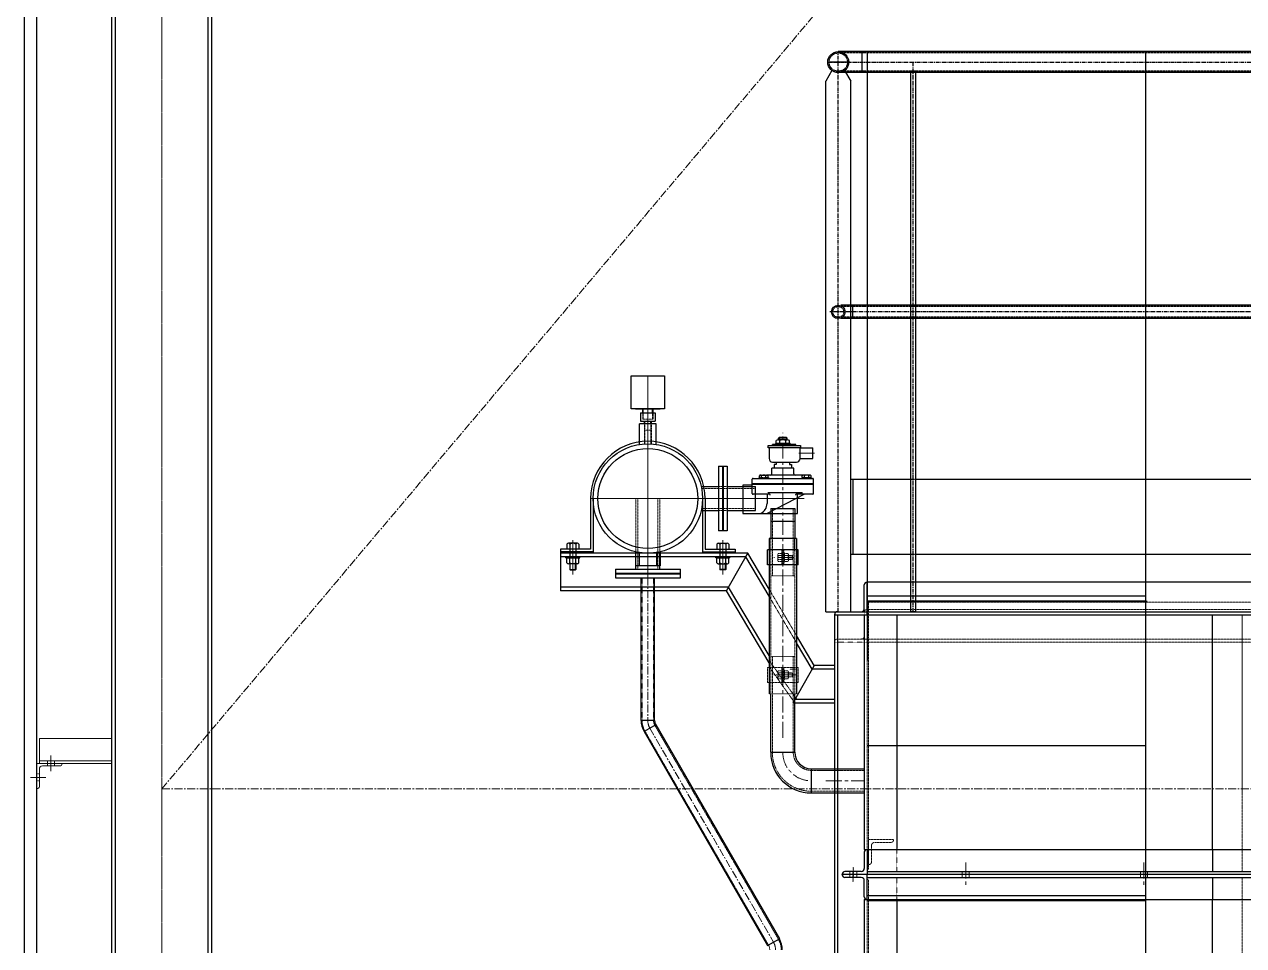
# Model space of a CAD drawing. Header units: millimetres. Extents: x -243837 to -5443, y 40 to 285140.
# Drawn here: x -193785 to -191345, y 133816 to 135659 of the extents above; entities that cross this region are included whole.
import ezdxf

# ---------------------------------------------------------------- set-up
doc = ezdxf.new("R2010")
doc.units = ezdxf.units.MM
for name, pattern in [('0', [0]), ('1', [2, 1.25, -0.25, 0.25, -0.25]), ('CENTER', [50.8, 31.75, -6.35, 6.35, -6.35]), ('CENTER2', [1.125, 0.75, -0.125, 0.125, -0.125]), ('HIDDEN', [0.375, 0.25, -0.125]), ('HIDDEN2', [0.1875, 0.125, -0.0625])]:
    doc.linetypes.add(name, pattern=pattern)
for name, color, linetype, lineweight in [('CEN', 1, 'CENTER', 9), ('Conitnuous', 7, 'Continuous', 25), ('HID', 2, 'HIDDEN', 5), ('kadyan', 143, 'Continuous', 13), ('R-OBJECT', 2, 'Continuous', 20)]:
    doc.layers.add(name, color=color, linetype=linetype, lineweight=lineweight)
doc.layers.add('DWG', color=7, linetype='Continuous')
doc.layers.add('LA', color=2, linetype='Continuous')

# ---------------------------------------------------------------- blocks, each defined once
blk = doc.blocks.new('A$C770274EB')
blk.add_line((180, 50), (170, 50))
at = {"layer": 'DWG'}
for p, q in [((2318, 1171), (25, 1171)), ((73, 1129), (73, 1171)), ((2270, 1129), (2270, 1171)), ((12.3, 1133.3), (0, 1111.9)), ((2318, 1129), (25, 1129)), ((37.7, 1133.3), (50, 1111.9)), ((170, 50), (170, 1133.3)), ((180, 50), (180, 1133.3)), ((1096.5, 50), (1096.5, 1133.3)), ((1106.5, 1133.3), (1096.5, 1133.3)), ((1106.5, 50), (1106.5, 1133.3)), ((2163, 50), (2163, 1133.3)), ((2173, 1133.3), (2163, 1133.3)), ((2173, 50), (2173, 1133.3)), ((2305.3, 1133.3), (2293, 1111.9)), ((2330.7, 1133.3), (2343, 1111.9)), ((0, 50), (0, 1111.9)), ((50, 50), (50, 1111.9)), ((2293, 50), (2293, 1111.9)), ((2343, 50), (2343, 1111.9)), ((2318, 663.5), (30, 663.5)), ((54, 636.5), (54, 663.5)), ((2289, 636.5), (2289, 663.5)), ((2318, 636.5), (30, 636.5)), ((50, 315), (170, 315)), ((55, 165), (55, 315)), ((180, 315), (2163, 315)), ((2173, 315), (2293, 315)), ((2283, 315), (2288, 315)), ((2288, 165), (2288, 315)), ((50, 165), (170, 165)), ((180, 165), (2163, 165)), ((2173, 165), (2293, 165)), ((2288, 165), (2283, 165)), ((0, 50), (50, 50)), ((1106.5, 50), (1096.5, 50)), ((2173, 50), (2163, 50)), ((2343, 50), (2293, 50))]:
    blk.add_line(p, q, dxfattribs=at)
at = {"layer": 'DWG', "color": 1, "linetype": 'CENTER', "ltscale": 0.25}
for p, q in [((25, 50), (25, 1171)), ((2318, 50), (2318, 1171)), ((4, 1150), (2325.7, 1150)), ((175, 50), (175, 1150)), ((1101.5, 50), (1101.5, 1150)), ((2168, 50), (2168, 1150)), ((2335, 650), (8, 650))]:
    blk.add_line(p, q, dxfattribs=at)
at = {"layer": 'DWG', "color": 1}
for p, q in [((46, 1150), (4, 1150)), ((2301.2, 1150), (2334.9, 1150))]:
    blk.add_line(p, q, dxfattribs=at)
at = {"layer": 'DWG', "color": 3, "linetype": 'HIDDEN'}
for p, q in [((2318, 1168.4), (25, 1168.4)), ((2318, 1131.7), (25, 1131.7)), ((2318, 660.9), (30, 660.9)), ((2318, 639.2), (30, 639.2))]:
    blk.add_line(p, q, dxfattribs=at)
at = {"layer": 'DWG', "color": 3, "linetype": 'HIDDEN', "ltscale": 0.25}
for p, q in [((170, 315), (180, 315)), ((1106.5, 315), (1096.5, 315)), ((2173, 315), (2163, 315)), ((170, 165), (180, 165)), ((1106.5, 165), (1096.5, 165)), ((2173, 165), (2163, 165))]:
    blk.add_line(p, q, dxfattribs=at)
at = {"layer": 'DWG'}
for centre, radius in [((25, 1150), 21), ((2318, 1150), 21), ((25, 650), 13.5), ((2318, 650), 13.5)]:
    blk.add_circle(centre, radius, dxfattribs=at)
at = {"layer": 'DWG', "color": 3, "linetype": 'HIDDEN', "ltscale": 0.25}
for centre, radius in [((25, 1150), 18.4), ((2318, 1150), 18.4), ((25, 650), 10.9), ((2318, 650), 10.9)]:
    blk.add_circle(centre, radius, dxfattribs=at)
blk = doc.blocks.new('A$C079E31C2')
at = {"color": 7}
for p, q in [((614, 6086.4, -20.5), (614, 6151.4, -20.5)), ((608, 6098.4, -20.5), (608, 6146.4, -20.5)), ((549, 6086.4, -20.5), (614, 6086.4, -20.5)), ((608, 5611.4, -20.5), (608, 5578.4, -20.5)), ((614, 5616.4, -20.5), (613, 5616.4, -20.5)), ((614, 5616.4, -20.5), (614, 5566.4, -20.5)), ((564, 5567.4, -20.5), (564, 5566.4, -20.5)), ((564, 5565.4, -20.5), (564, 5566.4, -20.5)), ((614, 5566.4, -20.5), (564, 5566.4, -20.5)), ((614, 5566.4, -20.5), (564, 5566.4, -20.5)), ((602, 5572.4, -20.5), (569, 5572.4, -20.5)), ((614, 5516.4, -20.5), (614, 5566.4, -20.5)), ((602, 5560.4, -20.5), (569, 5560.4, -20.5)), ((608, 5521.4, -20.5), (608, 5554.4, -20.5)), ((614, 5516.4, -20.5), (613, 5516.4, -20.5))]:
    blk.add_line(p, q, dxfattribs=at)
at = {"color": 1, "linetype": '1'}
for p, q in [((586, 5580.7, -20.5), (586, 5559.2, -20.5)), ((586, 5552.1, -20.5), (586, 5573.6, -20.5))]:
    blk.add_line(p, q, dxfattribs=at)
at = {"elevation": -20.5}
blk.add_lwpolyline([(141.9, 6564.5), (208.1, 6564.5), (208.1, 6498.3), (141.9, 6498.3)], close=True, dxfattribs=at)
at = {"color": 7}
for centre, radius, start, end in [((613, 6146.4, -20.5), 5, 90, 180), ((554, 6087.4, -20.5), 5, 90, 180), ((554, 6087.4, -20.5), 5, 90, 180), ((554, 6087.4, -20.5), 5, 90, 180), ((602, 6098.4, -20.5), 6, 270, 0), ((602, 6098.4, -20.5), 6, 270, 0), ((613, 5611.4, -20.5), 5, 90, 180), ((569, 5567.4, -20.5), 5, 90, 180), ((569, 5565.4, -20.5), 5, 180, 270), ((602, 5578.4, -20.5), 6, 270, 0), ((602, 5554.4, -20.5), 6, 0, 90), ((613, 5521.4, -20.5), 5, 180, 270)]:
    blk.add_arc(centre, radius, start, end, dxfattribs=at)
at = {"layer": 'CEN', "linetype": 'CENTER2'}
for p, q in [((175, 6564.5, -20.5), (175, 6160.4, -20.5)), ((488, 6318.9, -20.5), (60.4, 6318.9, -20.5)), ((25, 6235.6, -20.5), (25, 6166.9, -20.5)), ((325, 6235.6, -20.5), (325, 6166.9, -20.5))]:
    blk.add_line(p, q, dxfattribs=at)
at = {"layer": 'CEN'}
for p, q in [((445, 5840.1, -20.5), (445, 6450.2, -20.5)), ((508.7, 6409.5, -20.5), (474.5, 6409.5, -20.5)), ((356.7, 6318.9, -20.5), (422.9, 6318.9, -20.5)), ((466.8, 6200.9, -20.5), (426.8, 6200.9, -20.5)), ((466.8, 5965.9, -20.5), (426.8, 5965.9, -20.5)), ((471, 5965.9, -20.5), (431.3, 5965.9, -20.5)), ((471, 5965.9, -20.5), (431.3, 5965.9, -20.5)), ((531.1, 5753.9, -20.5), (608, 5753.9, -20.5)), ((811, 5590.4, -20.5), (811, 5542.4, -20.5)), ((1167.6, 5590.4, -20.5), (1167.6, 5542.4, -20.5))]:
    blk.add_line(p, q, dxfattribs=at)
at = {"layer": 'CEN', "ltscale": 0.5}
for p, q in [((175, 6160.4, -20.5), (175, 5874.3, -20.5)), ((179, 5859.3, -20.5), (426.4, 5430.8, -20.5))]:
    blk.add_line(p, q, dxfattribs=at)
at = {"layer": 'CEN'}
for centre, radius, start, end in [((205, 5874.3, -20.5), 30, 180, 210), ((502, 5810.9, -20.5), 57, 180, 270), ((400.4, 5415.8, -20.5), 30, 0, 30)]:
    blk.add_arc(centre, radius, start, end, dxfattribs=at)
at = {"layer": 'DWG'}
for p, q in [((150.4, 6498.3, -20.5), (199.6, 6498.3, -20.5)), ((158.6, 6498.3, -20.5), (158.6, 6498.3, -20.5)), ((160.5, 6490.5, -20.5), (189.5, 6490.5, -20.5)), ((160.5, 6490.5, -20.5), (160.5, 6473.9, -20.5)), ((164.7, 6490.5, -20.5), (164.7, 6498.4, -20.5)), ((165.8, 6490.5, -20.5), (165.8, 6498.1, -20.5)), ((184.2, 6490.5, -20.5), (184.2, 6498.1, -20.5)), ((185.3, 6490.5, -20.5), (185.3, 6498.4, -20.5)), ((189.5, 6490.5, -20.5), (189.5, 6473.9, -20.5)), ((191.4, 6498.3, -20.5), (191.4, 6498.3, -20.5)), ((158.6, 6426.9, -20.5), (158.6, 6468.1, -20.5)), ((191.4, 6468.1, -20.5), (158.6, 6468.1, -20.5)), ((160.5, 6473.9, -20.5), (189.5, 6473.9, -20.5)), ((168, 6468.1, -20.5), (168, 6473.9, -20.5)), ((169.1, 6468.1, -20.5), (169.1, 6473.9, -20.5)), ((180.9, 6468.1, -20.5), (180.9, 6473.9, -20.5)), ((182, 6468.1, -20.5), (182, 6473.9, -20.5)), ((191.4, 6426.9, -20.5), (191.4, 6468.1, -20.5)), ((436.6, 6440, -20.5), (437.5, 6440.9, -20.5)), ((437.5, 6440.9, -20.5), (437.5, 6436.2, -20.5)), ((452.5, 6440.9, -20.5), (437.5, 6440.9, -20.5)), ((452.5, 6440.9, -20.5), (452.5, 6436.2, -20.5)), ((453.4, 6440, -20.5), (452.5, 6440.9, -20.5)), ((417.6, 6420.2, -20.5), (417.6, 6398.8, -20.5)), ((471, 6426.7, -20.5), (424.2, 6426.7, -20.5)), ((424.2, 6425.3, -20.5), (424.2, 6426.7, -20.5)), ((430.4, 6428.8, -20.5), (430.4, 6426.7, -20.5)), ((459.6, 6428.8, -20.5), (430.4, 6428.8, -20.5)), ((431.9, 6430.3, -20.5), (431.9, 6434.7, -20.5)), ((454.7, 6436.2, -20.5), (435.3, 6436.2, -20.5)), ((436.6, 6436.2, -20.5), (436.6, 6440, -20.5)), ((453.4, 6440, -20.5), (436.6, 6440, -20.5)), ((438.8, 6430.3, -20.5), (438.8, 6434.7, -20.5)), ((451.2, 6430.3, -20.5), (451.2, 6434.7, -20.5)), ((453.4, 6436.2, -20.5), (453.4, 6440, -20.5)), ((458.1, 6430.3, -20.5), (458.1, 6434.7, -20.5)), ((459.6, 6428.8, -20.5), (459.6, 6426.7, -20.5)), ((471, 6425.3, -20.5), (471, 6426.7, -20.5)), ((479.4, 6420.2, -20.5), (479.4, 6398.8, -20.5)), ((480.7, 6420.2, -20.5), (505, 6420.2, -20.5)), ((505, 6398.8, -20.5), (505, 6420.2, -20.5)), ((424.6, 6391.8, -20.5), (472.4, 6391.8, -20.5)), ((431.6, 6391.8, -20.5), (431.6, 6386.8, -20.5)), ((458.4, 6391.8, -20.5), (458.4, 6386.8, -20.5)), ((479.4, 6398.8, -20.5), (505, 6398.8, -20.5)), ((316.5, 6383.9, -20.5), (333.5, 6383.9, -20.5)), ((316.5, 6383.9, -20.5), (316.5, 6253.9, -20.5)), ((324.5, 6383.9, -20.5), (324.5, 6253.9, -20.5)), ((325.5, 6383.9, -20.5), (325.5, 6253.9, -20.5)), ((333.5, 6383.9, -20.5), (333.5, 6253.9, -20.5)), ((466.9, 6379.9, -20.5), (423.1, 6379.9, -20.5)), ((423.1, 6368.2, -20.5), (423.1, 6379.9, -20.5)), ((427.5, 6386.8, -20.5), (427.5, 6379.9, -20.5)), ((431.6, 6386.8, -20.5), (427.5, 6386.8, -20.5)), ((458.4, 6386.8, -20.5), (462.5, 6386.8, -20.5)), ((462.5, 6386.8, -20.5), (462.5, 6379.9, -20.5)), ((466.9, 6368.2, -20.5), (466.9, 6379.9, -20.5)), ((281.9, 6342.9, -20.5), (316.5, 6342.9, -20.5)), ((333.5, 6342.9, -20.5), (390.3, 6342.9, -20.5)), ((365.3, 6345.5, -20.5), (365.3, 6288.9, -20.5)), ((384, 6345.5, -20.5), (365.3, 6345.5, -20.5)), ((384, 6328.7, -20.5), (384, 6357.8, -20.5)), ((506.3, 6348.5, -20.5), (384, 6348.5, -20.5)), ((506.3, 6347.6, -20.5), (384, 6347.6, -20.5)), ((506.3, 6346.8, -20.5), (384, 6346.8, -20.5)), ((385.4, 6359.2, -20.5), (504.9, 6359.2, -20.5)), ((390.3, 6294.9, -20.5), (390.3, 6342.9, -20.5)), ((397, 6360.6, -20.5), (416.8, 6360.6, -20.5)), ((397, 6360.6, -20.5), (397, 6359.2, -20.5)), ((398.1, 6361.6, -20.5), (398.1, 6364.6, -20.5)), ((400.4, 6365.6, -20.5), (413.4, 6365.6, -20.5)), ((402.7, 6361.6, -20.5), (402.7, 6364.6, -20.5)), ((411.1, 6361.6, -20.5), (411.1, 6364.6, -20.5)), ((485.3, 6365.4, -20.5), (414.5, 6365.4, -20.5)), ((415.7, 6361.6, -20.5), (415.7, 6364.6, -20.5)), ((416.8, 6360.6, -20.5), (416.8, 6359.2, -20.5)), ((502.7, 6360.6, -20.5), (483, 6360.6, -20.5)), ((483, 6360.6, -20.5), (483, 6359.2, -20.5)), ((484, 6361.6, -20.5), (484, 6364.6, -20.5)), ((499.4, 6365.6, -20.5), (486.3, 6365.6, -20.5)), ((488.6, 6361.6, -20.5), (488.6, 6364.6, -20.5)), ((497.1, 6361.6, -20.5), (497.1, 6364.6, -20.5)), ((501.7, 6361.6, -20.5), (501.7, 6364.6, -20.5)), ((502.7, 6360.6, -20.5), (502.7, 6359.2, -20.5)), ((506.3, 6328.7, -20.5), (506.3, 6357.8, -20.5)), ((60.4, 6318.9, -20.5), (60.4, 6217.4, -20.5)), ((65.4, 6318.9, -20.5), (65.4, 6209.4, -20.5)), ((284.5, 6318.9, -20.5), (284.5, 6209.4, -20.5)), ((289.5, 6318.9, -20.5), (289.5, 6217.4, -20.5)), ((418.5, 6327.3, -20.5), (385.4, 6327.3, -20.5)), ((413.7, 6327.3, -20.5), (413.7, 6308.6, -20.5)), ((488.5, 6327.3, -20.5), (413.7, 6288.9, -20.5)), ((482.8, 6330, -20.5), (416.9, 6330, -20.5)), ((504.9, 6327.3, -20.5), (471.5, 6327.3, -20.5)), ((474.1, 6288.9, -20.5), (474.1, 6327.3, -20.5)), ((281.9, 6294.9, -20.5), (316.5, 6294.9, -20.5)), ((333.5, 6294.9, -20.5), (390.3, 6294.9, -20.5)), ((420.8, 6298.9, -20.5), (469.1, 6298.9, -20.5)), ((420.8, 6298.9, -20.5), (420.8, 6238.9, -20.5)), ((469.1, 6298.9, -20.5), (469.1, 6238.9, -20.5)), ((365.3, 6288.9, -20.5), (474.1, 6288.9, -20.5)), ((420.8, 6273.9, -20.5), (469.1, 6273.9, -20.5)), ((333.5, 6253.9, -20.5), (316.5, 6253.9, -20.5)), ((13, 6227.5, -20.5), (13, 6217.4, -20.5)), ((34, 6229.4, -20.5), (16, 6229.4, -20.5)), ((19, 6227.7, -20.5), (19, 6217.4, -20.5)), ((19, 6227.6, -20.5), (19, 6199.1, -20.5)), ((31, 6227.6, -20.5), (31, 6217.4, -20.5)), ((31, 6227.6, -20.5), (31, 6199.1, -20.5)), ((37, 6227.6, -20.5), (37, 6217.4, -20.5)), ((313, 6227.6, -20.5), (313, 6217.4, -20.5)), ((316, 6229.4, -20.5), (334, 6229.4, -20.5)), ((319, 6227.6, -20.5), (319, 6217.4, -20.5)), ((319, 6227.6, -20.5), (319, 6199.1, -20.5)), ((331, 6227.7, -20.5), (331, 6217.4, -20.5)), ((331, 6227.6, -20.5), (331, 6199.1, -20.5)), ((337, 6227.5, -20.5), (337, 6217.4, -20.5)), ((417.5, 6238.9, -20.5), (417.5, 5927.9, -20.5)), ((472.5, 6238.9, -20.5), (417.5, 6238.9, -20.5)), ((469.1, 6214.2, -20.5), (469.1, 6238.9, -20.5)), ((472.5, 6238.9, -20.5), (472.5, 5927.9, -20.5)), ((60.4, 6217.4, -20.5), (0, 6217.4, -20.5)), ((0, 6217.4, -20.5), (0, 6134.4, -20.5)), ((65.4, 6212.4, -20.5), (0, 6212.4, -20.5)), ((375, 6209.4, -20.5), (0, 6209.4, -20.5)), ((370.8, 6202.1, -20.5), (0, 6202.1, -20.5)), ((11.2, 6200.3, -20.5), (11.2, 6202.1, -20.5)), ((11.2, 6200.3, -20.5), (38.8, 6200.3, -20.5)), ((37, 6217.4, -20.5), (13, 6217.4, -20.5)), ((37, 6200.3, -20.5), (13, 6200.3, -20.5)), ((13, 6190.2, -20.5), (13, 6200.3, -20.5)), ((19, 6190, -20.5), (19, 6200.3, -20.5)), ((31, 6190.1, -20.5), (31, 6200.3, -20.5)), ((37, 6190.1, -20.5), (37, 6200.3, -20.5)), ((38.8, 6200.3, -20.5), (38.8, 6202.1, -20.5)), ((150.4, 6212.2, -20.5), (150.4, 6184.4, -20.5)), ((151, 6177.4, -20.5), (151, 6212.1, -20.5)), ((157.4, 6210.8, -20.5), (157.4, 6184.4, -20.5)), ((192.6, 6210.8, -20.5), (192.6, 6184.4, -20.5)), ((199, 6177.4, -20.5), (199, 6212.1, -20.5)), ((199.6, 6212.2, -20.5), (199.6, 6184.4, -20.5)), ((284.5, 6212.4, -20.5), (350, 6212.4, -20.5)), ((289.5, 6217.4, -20.5), (350, 6217.4, -20.5)), ((311.2, 6200.3, -20.5), (311.2, 6202.1, -20.5)), ((338.8, 6200.3, -20.5), (311.2, 6200.3, -20.5)), ((313, 6217.4, -20.5), (337, 6217.4, -20.5)), ((313, 6200.3, -20.5), (337, 6200.3, -20.5)), ((313, 6190.1, -20.5), (313, 6200.3, -20.5)), ((319, 6190.1, -20.5), (319, 6200.3, -20.5)), ((331, 6190, -20.5), (331, 6200.3, -20.5)), ((332.2, 6134.4, -20.5), (375, 6209.4, -20.5)), ((337, 6190.2, -20.5), (337, 6200.3, -20.5)), ((338.8, 6200.3, -20.5), (338.8, 6202.1, -20.5)), ((417.5, 6123.2, -20.5), (370.8, 6202.1, -20.5)), ((417.5, 6137.5, -20.5), (375, 6209.4, -20.5)), ((475.5, 6215.9, -20.5), (414.5, 6215.9, -20.5)), ((414.5, 6185.9, -20.5), (414.5, 6215.9, -20.5)), ((475.5, 6185.9, -20.5), (475.5, 6215.9, -20.5)), ((34, 6188.3, -20.5), (16, 6188.3, -20.5)), ((19, 6188.3, -20.5), (19, 6176.9, -20.5)), ((19.6, 6176.3, -20.5), (19, 6176.9, -20.5)), ((19, 6176.9, -20.5), (31, 6176.9, -20.5)), ((19.6, 6176.3, -20.5), (19.6, 6188.3, -20.5)), ((19.6, 6176.3, -20.5), (30.4, 6176.3, -20.5)), ((30.4, 6176.3, -20.5), (30.4, 6188.3, -20.5)), ((31, 6176.9, -20.5), (30.4, 6176.3, -20.5)), ((31, 6188.3, -20.5), (31, 6176.9, -20.5)), ((110, 6177.4, -20.5), (240, 6177.4, -20.5)), ((110, 6177.4, -20.5), (110, 6160.4, -20.5)), ((199.6, 6184.4, -20.5), (150.4, 6184.4, -20.5)), ((240, 6160.4, -20.5), (240, 6177.4, -20.5)), ((316, 6188.3, -20.5), (334, 6188.3, -20.5)), ((319, 6188.3, -20.5), (319, 6176.9, -20.5)), ((319, 6176.9, -20.5), (319.6, 6176.3, -20.5)), ((331, 6176.9, -20.5), (319, 6176.9, -20.5)), ((319.6, 6176.3, -20.5), (319.6, 6188.3, -20.5)), ((330.4, 6176.3, -20.5), (319.6, 6176.3, -20.5)), ((330.4, 6176.3, -20.5), (330.4, 6188.3, -20.5)), ((330.4, 6176.3, -20.5), (331, 6176.9, -20.5)), ((331, 6188.3, -20.5), (331, 6176.9, -20.5)), ((475.5, 6185.9, -20.5), (414.5, 6185.9, -20.5)), ((110, 6169.4, -20.5), (240, 6169.4, -20.5)), ((110, 6168.4, -20.5), (240, 6168.4, -20.5)), ((110, 6160.4, -20.5), (240, 6160.4, -20.5)), ((161.5, 5874.3, -20.5), (161.5, 6160.4, -20.5)), ((188.5, 5874.3, -20.5), (188.5, 6160.4, -20.5)), ((2791, 6151.4, -20.5), (614, 6151.4, -20.5)), ((336.4, 6141.7, -20.5), (0, 6141.7, -20.5)), ((332.2, 6134.4, -20.5), (0, 6134.4, -20.5)), ((417.5, 5990.1, -20.5), (332.2, 6134.4, -20.5)), ((417.5, 6004.5, -20.5), (336.4, 6141.7, -20.5)), ((549, 2633.4, -20.5), (549, 6087.4, -20.5)), ((554, 6092.4, -20.5), (1685.5, 6092.4, -20.5)), ((555, 2637.4, -20.5), (555, 6086.4, -20.5)), ((608, 6086.4, -20.5), (608, 5616.4, -20.5)), ((614, 6086.4, -20.5), (1685.5, 6086.4, -20.5)), ((673, 6086.4, -20.5), (673, 5618.2, -20.5)), ((1305, 5616.4, -20.5), (1305, 6086.4, -20.5)), ((508, 5984.4, -20.5), (472.5, 6044.5, -20.5)), ((503.8, 5977.1, -20.5), (472.5, 6030.1, -20.5)), ((508, 5984.4, -20.5), (465.2, 5909.4, -20.5)), ((549, 5977.1, -20.5), (503.8, 5977.1, -20.5)), ((549, 5984.4, -20.5), (508, 5984.4, -20.5)), ((420.8, 5810.9, -20.5), (420.8, 5927.9, -20.5)), ((469.1, 5810.9, -20.5), (469.1, 5927.9, -20.5)), ((549, 5909.4, -20.5), (465.2, 5909.4, -20.5)), ((549, 5916.7, -20.5), (469.4, 5916.7, -20.5)), ((190.7, 5866, -20.5), (438.1, 5437.5, -20.5)), ((167.3, 5852.5, -20.5), (414.7, 5424, -20.5)), ((420.8, 5810.9, -20.5), (469.1, 5810.9, -20.5)), ((502, 5778.1, -20.5), (608, 5778.1, -20.5)), ((502, 5778.1, -20.5), (502, 5729.8, -20.5)), ((502, 5729.8, -20.5), (608, 5729.8, -20.5)), ((608, 5616.4, -20.5), (2797, 5616.4, -20.5)), ((1305, 5616.4, -20.5), (1305, 5572.4, -20.5)), ((1877.5, 5566.4, -20.5), (608, 5566.4, -20.5)), ((614, 5572.4, -20.5), (2791, 5572.4, -20.5)), ((614, 5560.4, -20.5), (2791, 5560.4, -20.5)), ((1305, 5560.4, -20.5), (1305, 5516.4, -20.5)), ((608, 5516.4, -20.5), (2797, 5516.4, -20.5)), ((608, 5516.4, -20.5), (608, 2631.4, -20.5)), ((673, 5516.4, -20.5), (673, 4104.9, -20.5)), ((1305, 2637.4, -20.5), (1305, 5516.4, -20.5)), ((414.7, 5424, -20.5), (438.1, 5437.5, -20.5))]:
    blk.add_line(p, q, dxfattribs=at)
at = {"layer": 'DWG', "ltscale": 0.5}
for p, q in [((158.6, 6498.3, -20.5), (191.4, 6498.3, -20.5)), ((158.7, 6498.3, -20.5), (191.3, 6498.3, -20.5)), ((350, 6217.4, -20.5), (350, 6209.4, -20.5)), ((161.5, 6160.4, -20.5), (188.5, 6160.4, -20.5)), ((613, 6151.4, -20.5), (614, 6151.4, -20.5)), ((188.5, 5874.3, -20.5), (161.5, 5874.3, -20.5)), ((190.7, 5866, -20.5), (167.3, 5852.5, -20.5))]:
    blk.add_line(p, q, dxfattribs=at)
at = {"layer": 'DWG', "elevation": -20.5}
blk.add_lwpolyline([(480.7, 6420.2), (415.7, 6420.2), (415.7, 6425.3), (480.7, 6425.3)], close=True, dxfattribs=at)
at = {"layer": 'DWG'}
for radius in [109.5, 100]:
    blk.add_circle((175, 6318.9, -20.5), radius, dxfattribs=at)
for centre, radius, start, end in [((175, 6318.9, -20.5), 114.5, 0, 180), ((435.3, 6431.5, -20.5), 4.71, 43.3454, 136.6546), ((435.3, 6433.5, -20.5), 4.71, 223.3454, 316.6546), ((445, 6422.3, -20.5), 13.9, 63.3468, 116.6532), ((445, 6442.7, -20.5), 13.9, 243.3468, 296.6532), ((454.7, 6431.5, -20.5), 4.71, 43.3454, 136.6546), ((454.7, 6433.5, -20.5), 4.71, 223.3454, 316.6546), ((424.6, 6398.8, -20.5), 7.01, 180, 270), ((472.4, 6398.8, -20.5), 7.01, 270, 0), ((420.3, 6368.2, -20.5), 2.8, 270, 0), ((469.7, 6368.2, -20.5), 2.8, 180, 270), ((385.4, 6357.8, -20.5), 1.4, 90, 180), ((400.4, 6362.4, -20.5), 3.18, 43.3454, 136.6546), ((400.4, 6363.8, -20.5), 3.18, 223.3454, 316.6546), ((406.9, 6356.2, -20.5), 9.38, 63.3468, 116.6532), ((406.9, 6370, -20.5), 9.38, 243.3468, 296.6532), ((413.4, 6362.4, -20.5), 3.18, 43.3454, 136.6546), ((413.4, 6363.8, -20.5), 3.18, 223.3454, 316.6546), ((486.3, 6362.4, -20.5), 3.18, 43.3454, 136.6546), ((486.3, 6363.8, -20.5), 3.18, 223.3454, 316.6546), ((492.8, 6356.2, -20.5), 9.38, 63.3468, 116.6532), ((492.8, 6370, -20.5), 9.38, 243.3468, 296.6532), ((499.4, 6362.4, -20.5), 3.18, 43.3454, 136.6546), ((499.4, 6363.8, -20.5), 3.18, 223.3454, 316.6546), ((504.9, 6357.8, -20.5), 1.4, 0, 90), ((385.4, 6328.7, -20.5), 1.4, 180, 270), ((416.9, 6331.4, -20.5), 1.4, 180, 270), ((418.5, 6325.9, -20.5), 1.4, 0, 90), ((471.5, 6325.9, -20.5), 1.4, 90, 180), ((482.8, 6331.4, -20.5), 1.4, 270, 0), ((504.9, 6328.7, -20.5), 1.4, 270, 0), ((389.2, 6310.5, -20.5), 24.6, 299.0891, 355.7075), ((16, 6226, -20.5), 3.36, 27.6671, 154.1846), ((25, 6218.5, -20.5), 10.9, 56.601, 123.399), ((34, 6226, -20.5), 3.4, 28.0725, 151.9275), ((316, 6226, -20.5), 3.4, 28.0725, 151.9275), ((325, 6218.5, -20.5), 10.9, 56.601, 123.399), ((334, 6226, -20.5), 3.36, 25.8154, 152.3329), ((16, 6191.7, -20.5), 3.4, 206.236, 331.9275), ((25, 6199.1, -20.5), 10.8, 236.4703, 303.5297), ((34, 6191.7, -20.5), 3.4, 208.0725, 331.9275), ((316, 6191.7, -20.5), 3.4, 208.0725, 331.9275), ((325, 6199.1, -20.5), 10.8, 236.4703, 303.5297), ((334, 6191.7, -20.5), 3.4, 208.0725, 333.764), ((502, 5810.9, -20.5), 81.2, 180, 270), ((502, 5810.9, -20.5), 32.9, 180, 270), ((400.4, 5415.8, -20.5), 43.5, 0, 30)]:
    blk.add_arc(centre, radius, start, end, dxfattribs=at)
at = {"layer": 'DWG', "ltscale": 0.5}
for radius in [43.5, 16.5]:
    blk.add_arc((205, 5874.3, -20.5), radius, 180, 210, dxfattribs=at)
at = {"layer": 'HID'}
for p, q in [((163.3, 6498.3, -20.5), (163.3, 6498.3, -20.5)), ((164.7, 6490.5, -20.5), (164.7, 6478, -20.5)), ((165.8, 6490.5, -20.5), (165.8, 6478, -20.5)), ((184.2, 6490.5, -20.5), (184.2, 6478, -20.5)), ((185.3, 6490.5, -20.5), (185.3, 6478, -20.5)), ((186.7, 6498.3, -20.5), (186.7, 6498.3, -20.5)), ((164.7, 6478, -20.5), (185.3, 6478, -20.5)), ((168, 6428.5, -20.5), (168, 6468.1, -20.5)), ((169.1, 6428.5, -20.5), (169.1, 6468.1, -20.5)), ((180.9, 6428.5, -20.5), (180.9, 6468.1, -20.5)), ((182, 6428.5, -20.5), (182, 6468.1, -20.5)), ((168, 6455.6, -20.5), (182, 6455.6, -20.5)), ((333.5, 6342.9, -20.5), (316.5, 6342.9, -20.5)), ((282.7, 6338.9, -20.5), (390.3, 6338.9, -20.5)), ((282.7, 6298.9, -20.5), (390.3, 6298.9, -20.5)), ((333.5, 6294.9, -20.5), (316.5, 6294.9, -20.5)), ((424.1, 6163.9, -20.5), (424.1, 6298.9, -20.5)), ((465.9, 6163.9, -20.5), (465.9, 6298.9, -20.5)), ((420.8, 5927.9, -20.5), (420.8, 6238.9, -20.5)), ((469.1, 5927.9, -20.5), (469.1, 6238.9, -20.5)), ((155, 6177.4, -20.5), (155, 6211.2, -20.5)), ((195, 6177.4, -20.5), (195, 6211.2, -20.5)), ((435, 6194.9, -20.5), (435, 6206.9, -20.5)), ((436.1, 6204.9, -20.5), (443, 6204.9, -20.5)), ((436.2, 6204.9, -20.5), (443, 6204.9, -20.5)), ((436.2, 6196.9, -20.5), (443, 6196.9, -20.5)), ((436.2, 6196.9, -20.5), (443, 6196.9, -20.5)), ((436.3, 6208.9, -20.5), (443, 6208.9, -20.5)), ((443, 6215.9, -20.5), (443, 6185.9, -20.5)), ((443, 6192.9, -20.5), (443, 6208.9, -20.5)), ((445, 6185.9, -20.5), (445, 6215.9, -20.5)), ((447, 6215.9, -20.5), (447, 6185.9, -20.5)), ((448.2, 6210.1, -20.5), (447, 6210.1, -20.5)), ((448.2, 6210.1, -20.5), (448.2, 6191.8, -20.5)), ((448.2, 6193, -20.5), (448.2, 6209, -20.5)), ((454.9, 6209, -20.5), (448.2, 6209, -20.5)), ((455.1, 6205, -20.5), (448.2, 6205, -20.5)), ((448.2, 6204.9, -20.5), (463.8, 6204.9, -20.5)), ((455, 6197, -20.5), (448.2, 6197, -20.5)), ((448.2, 6196.9, -20.5), (463.8, 6196.9, -20.5)), ((456.2, 6195, -20.5), (456.2, 6206.9, -20.5)), ((464.2, 6204.5, -20.5), (456.2, 6204.5, -20.5)), ((464.2, 6197.3, -20.5), (456.2, 6197.3, -20.5)), ((463.8, 6204.9, -20.5), (463.8, 6196.9, -20.5)), ((464.2, 6204.5, -20.5), (463.8, 6204.9, -20.5)), ((463.8, 6196.9, -20.5), (464.2, 6197.3, -20.5)), ((464.2, 6204.5, -20.5), (464.2, 6197.3, -20.5)), ((436.2, 6192.9, -20.5), (443, 6192.9, -20.5)), ((448.2, 6191.8, -20.5), (447, 6191.8, -20.5)), ((455, 6193, -20.5), (448.2, 6193, -20.5)), ((472.5, 6044.5, -20.5), (417.5, 6137.5, -20.5)), ((417.5, 6123.2, -20.5), (472.5, 6030.1, -20.5)), ((2791, 6111.4, -20.5), (614, 6111.4, -20.5)), ((614, 6111.4, -20.5), (614, 2631.4, -20.5)), ((616.5, 6111.4, -20.5), (616.5, 5576.4, -20.5)), ((2791, 6096.7, -20.5), (614, 6096.7, -20.5)), ((1364, 5572.4, -20.5), (1364, 6086.4, -20.5)), ((1364, 5726.4, -20.5), (1364, 6086.4, -20.5)), ((1364, 5572.4, -20.5), (1364, 6086.4, -20.5)), ((2851, 6037.7, -20.5), (554, 6037.7, -20.5)), ((2797, 6031.7, -20.5), (614, 6031.7, -20.5)), ((424.1, 5810.9, -20.5), (424.1, 6002.9, -20.5)), ((465.9, 5810.9, -20.5), (465.9, 6002.9, -20.5)), ((414.5, 5950.9, -20.5), (414.5, 5980.9, -20.5)), ((475.5, 5980.9, -20.5), (414.5, 5980.9, -20.5)), ((475.5, 5980.9, -20.5), (414.5, 5980.9, -20.5)), ((414.5, 5950.9, -20.5), (414.5, 5980.9, -20.5)), ((417.5, 5995.1, -20.5), (473.2, 5916.7, -20.5)), ((417.5, 5982.5, -20.5), (469.4, 5909.4, -20.5)), ((443, 5980.9, -20.5), (443, 5950.9, -20.5)), ((443, 5980.9, -20.5), (443, 5950.9, -20.5)), ((445, 5950.9, -20.5), (445, 5980.9, -20.5)), ((445, 5950.9, -20.5), (445, 5980.9, -20.5)), ((447, 5980.9, -20.5), (447, 5950.9, -20.5)), ((447, 5980.9, -20.5), (447, 5950.9, -20.5)), ((472.5, 5977.1, -20.5), (459.1, 5977.1, -20.5)), ((475.5, 5950.9, -20.5), (475.5, 5980.9, -20.5)), ((475.5, 5950.9, -20.5), (475.5, 5980.9, -20.5)), ((435, 5959.9, -20.5), (435, 5971.9, -20.5)), ((435, 5959.9, -20.5), (435, 5971.9, -20.5)), ((436.1, 5969.9, -20.5), (443, 5969.9, -20.5)), ((436.1, 5969.9, -20.5), (443, 5969.9, -20.5)), ((436.2, 5969.9, -20.5), (443, 5969.9, -20.5)), ((436.2, 5969.9, -20.5), (443, 5969.9, -20.5)), ((436.2, 5961.9, -20.5), (443, 5961.9, -20.5)), ((436.2, 5961.9, -20.5), (443, 5961.9, -20.5)), ((436.2, 5961.9, -20.5), (443, 5961.9, -20.5)), ((436.2, 5961.9, -20.5), (443, 5961.9, -20.5)), ((436.2, 5957.9, -20.5), (443, 5957.9, -20.5)), ((436.2, 5957.9, -20.5), (443, 5957.9, -20.5)), ((436.3, 5973.9, -20.5), (443, 5973.9, -20.5)), ((436.3, 5973.9, -20.5), (443, 5973.9, -20.5)), ((443, 5957.9, -20.5), (443, 5973.9, -20.5)), ((443, 5957.9, -20.5), (443, 5973.9, -20.5)), ((448.2, 5975.1, -20.5), (447, 5975.1, -20.5)), ((448.2, 5975.1, -20.5), (447, 5975.1, -20.5)), ((448.2, 5956.8, -20.5), (447, 5956.8, -20.5)), ((448.2, 5956.8, -20.5), (447, 5956.8, -20.5)), ((448.2, 5975.1, -20.5), (448.2, 5956.8, -20.5)), ((448.2, 5975.1, -20.5), (448.2, 5956.8, -20.5)), ((448.2, 5958, -20.5), (448.2, 5974, -20.5)), ((454.9, 5974, -20.5), (448.2, 5974, -20.5)), ((454.9, 5974, -20.5), (448.2, 5974, -20.5)), ((448.2, 5958, -20.5), (448.2, 5974, -20.5)), ((455.1, 5970, -20.5), (448.2, 5970, -20.5)), ((455.1, 5970, -20.5), (448.2, 5970, -20.5)), ((448.2, 5969.9, -20.5), (463.8, 5969.9, -20.5)), ((448.2, 5969.9, -20.5), (463.8, 5969.9, -20.5)), ((455, 5962, -20.5), (448.2, 5962, -20.5)), ((455, 5962, -20.5), (448.2, 5962, -20.5)), ((448.2, 5961.9, -20.5), (463.8, 5961.9, -20.5)), ((448.2, 5961.9, -20.5), (463.8, 5961.9, -20.5)), ((455, 5958, -20.5), (448.2, 5958, -20.5)), ((455, 5958, -20.5), (448.2, 5958, -20.5)), ((456.2, 5960, -20.5), (456.2, 5971.9, -20.5)), ((456.2, 5960, -20.5), (456.2, 5971.9, -20.5)), ((464.2, 5969.5, -20.5), (456.2, 5969.5, -20.5)), ((464.2, 5969.5, -20.5), (456.2, 5969.5, -20.5)), ((464.2, 5962.3, -20.5), (456.2, 5962.3, -20.5)), ((464.2, 5962.3, -20.5), (456.2, 5962.3, -20.5)), ((463.8, 5969.9, -20.5), (463.8, 5961.9, -20.5)), ((464.2, 5969.5, -20.5), (463.8, 5969.9, -20.5)), ((464.2, 5969.5, -20.5), (463.8, 5969.9, -20.5)), ((463.8, 5969.9, -20.5), (463.8, 5961.9, -20.5)), ((463.8, 5961.9, -20.5), (464.2, 5962.3, -20.5)), ((463.8, 5961.9, -20.5), (464.2, 5962.3, -20.5)), ((464.2, 5969.5, -20.5), (464.2, 5962.3, -20.5)), ((464.2, 5969.5, -20.5), (464.2, 5962.3, -20.5)), ((475.5, 5950.9, -20.5), (414.5, 5950.9, -20.5)), ((469.1, 5810.9, -20.5), (469.1, 5892.5, -20.5)), ((502, 5774.8, -20.5), (608, 5774.8, -20.5)), ((517.4, 5774.8, -20.5), (608, 5774.8, -20.5)), ((502, 5733, -20.5), (608, 5733, -20.5)), ((616.5, 5636.4, -20.5), (666.5, 5636.4, -20.5)), ((616.5, 5586.4, -20.5), (616.5, 5636.4, -20.5)), ((666.5, 5635.4, -20.5), (666.5, 5636.4, -20.5)), ((622.5, 5591.4, -20.5), (622.5, 5624.4, -20.5)), ((628.5, 5630.4, -20.5), (661.5, 5630.4, -20.5)), ((616.5, 5586.4, -20.5), (617.5, 5586.4, -20.5)), ((616.5, 5576.4, -20.5), (614, 5576.4, -20.5)), ((616.5, 5556.4, -20.5), (614, 5556.4, -20.5)), ((616.5, 5556.4, -20.5), (616.5, 2696.4, -20.5)), ((1364, 2637.4, -20.5), (1364, 5560.4, -20.5))]:
    blk.add_line(p, q, dxfattribs=at)
at = {"layer": 'HID', "color": 7}
for p, q in [((151, 6212.1, -20.5), (151, 6318.9, -20.5)), ((199, 6318.9, -20.5), (151, 6318.9, -20.5)), ((155, 6177.4, -20.5), (155, 6318.9, -20.5)), ((195, 6177.4, -20.5), (195, 6318.9, -20.5)), ((199, 6212.1, -20.5), (199, 6318.9, -20.5))]:
    blk.add_line(p, q, dxfattribs=at)
at = {"layer": 'HID', "ltscale": 0.5}
for p, q in [((163.5, 5874.3, -20.5), (163.5, 6160.4, -20.5)), ((186.5, 5874.3, -20.5), (186.5, 6160.4, -20.5)), ((189, 5865, -20.5), (436.4, 5436.5, -20.5)), ((169.1, 5853.5, -20.5), (416.4, 5425, -20.5))]:
    blk.add_line(p, q, dxfattribs=at)
at = {"layer": 'HID', "ltscale": 0.25}
for p, q in [((469.1, 6163.9, -20.5), (420.8, 6163.9, -20.5)), ((469.1, 6002.9, -20.5), (420.8, 6002.9, -20.5)), ((472.5, 5927.9, -20.5), (417.5, 5927.9, -20.5))]:
    blk.add_line(p, q, dxfattribs=at)
at = {"layer": 'HID', "linetype": 'HIDDEN2'}
for p, q in [((608, 6043.7, -20.5), (608, 6091.7, -20.5)), ((613, 6096.7, -20.5), (614, 6096.7, -20.5)), ((614, 6031.7, -20.5), (614, 6096.7, -20.5)), ((549, 6031.7, -20.5), (614, 6031.7, -20.5)), ((673, 5618.2, -20.5), (673, 5572.4, -20.5)), ((579, 5572.4, -20.5), (579, 5560.4, -20.5)), ((593, 5572.4, -20.5), (593, 5560.4, -20.5)), ((804, 5572.4, -20.5), (804, 5560.4, -20.5)), ((818, 5572.4, -20.5), (818, 5560.4, -20.5)), ((1160.6, 5572.4, -20.5), (1160.6, 5560.4, -20.5)), ((1174.6, 5572.4, -20.5), (1174.6, 5560.4, -20.5)), ((673, 5560.4, -20.5), (673, 5516.4, -20.5))]:
    blk.add_line(p, q, dxfattribs=at)
at = {"layer": 'HID'}
for centre, radius, start, end in [((437.2, 6206.9, -20.5), 2.24, 115.8154, 242.3329), ((442.3, 6200.9, -20.5), 7.27, 146.601, 213.399), ((437.3, 6194.9, -20.5), 2.27, 118.0725, 241.9275), ((453.9, 6206.9, -20.5), 2.27, 298.0725, 63.764), ((449, 6200.9, -20.5), 7.21, 326.4703, 33.5297), ((453.9, 6195, -20.5), 2.27, 298.0725, 61.9275), ((437.2, 5971.9, -20.5), 2.24, 115.8154, 242.3329), ((437.2, 5971.9, -20.5), 2.24, 115.8154, 242.3329), ((442.3, 5965.9, -20.5), 7.27, 146.601, 213.399), ((442.3, 5965.9, -20.5), 7.27, 146.601, 213.399), ((437.3, 5959.9, -20.5), 2.27, 118.0725, 241.9275), ((437.3, 5959.9, -20.5), 2.27, 118.0725, 241.9275), ((453.9, 5971.9, -20.5), 2.27, 298.0725, 63.764), ((453.9, 5971.9, -20.5), 2.27, 298.0725, 63.764), ((449, 5965.9, -20.5), 7.21, 326.4703, 33.5297), ((449, 5965.9, -20.5), 7.21, 326.4703, 33.5297), ((453.9, 5960, -20.5), 2.27, 298.0725, 61.9275), ((453.9, 5960, -20.5), 2.27, 298.0725, 61.9275), ((205, 5874.3, -20.5), 41.5, 180, 210), ((205, 5874.3, -20.5), 18.5, 180, 210), ((502, 5810.9, -20.5), 77.9, 180, 270), ((502, 5810.9, -20.5), 36.1, 180, 270), ((661.5, 5635.4, -20.5), 5, 270, 0), ((628.5, 5624.4, -20.5), 6, 90, 180), ((617.5, 5591.4, -20.5), 5, 270, 0), ((400.4, 5415.8, -20.5), 18.5, 0, 30), ((400.4, 5415.8, -20.5), 41.5, 0, 30)]:
    blk.add_arc(centre, radius, start, end, dxfattribs=at)
at = {"layer": 'HID', "linetype": 'HIDDEN2'}
for centre, radius, start, end in [((613, 6091.7, -20.5), 5, 90, 180), ((554, 6032.7, -20.5), 5, 90, 180), ((602, 6043.7, -20.5), 6, 270, 0)]:
    blk.add_arc(centre, radius, start, end, dxfattribs=at)
at = {"layer": 'LA', "color": 3, "linetype": '0'}
for p, q in [((614.5, 5994.5, -20.5), (614.5, 7213.4, -20.5)), ((1170.5, 7213.4, -20.5), (1170.5, 150.3, -20.5)), ((1170.5, 6123.7, -20.5), (614.5, 6123.7, -20.5)), ((1170.5, 6113.7, -20.5), (614.5, 6113.7, -20.5)), ((617.8, 6113.7, -20.5), (1173.8, 6113.7, -20.5)), ((1170.5, 5823.7, -20.5), (614.5, 5823.7, -20.5)), ((1170.5, 5523.7, -20.5), (614.5, 5523.7, -20.5)), ((1170.5, 5513.7, -20.5), (614.5, 5513.7, -20.5))]:
    blk.add_line(p, q, dxfattribs=at)
at = {"ltscale": 0.5}
blk.add_blockref('A$C770274EB', (531, 6042.4, -20.5), dxfattribs=at)
blk = doc.blocks.new('A$C186F1871')
at = {"color": 7, "linetype": 'ByBlock', "lineweight": 9}
for p, q in [((544.4, 5688.5), (689.4, 5688.5)), ((544.4, 5688.5), (544.4, 5638.5)), ((544.4, 5643.5), (689.4, 5643.5)), ((544.4, 5638.5), (689.4, 5638.5))]:
    blk.add_line(p, q, dxfattribs=at)
blk.add_lwpolyline([(539.4, 5638.5), (589.4, 5638.5), (589.4, 5636.5, -0.414214), (586.4, 5633.5), (550.4, 5633.5, 0.414214), (544.4, 5627.5), (544.4, 5591.5, -0.414214), (541.4, 5588.5), (539.4, 5588.5)], format="xyb", close=True, dxfattribs=at)
at = {"layer": 'Conitnuous', "color": 6}
for p, q in [((514.4, 1407.3), (514.4, 8695.6, 139.3)), ((539.4, 1408), (539.4, 8695.6, 139.3))]:
    blk.add_line(p, q, dxfattribs=at)
at = {"layer": 'Conitnuous'}
for p, q in [((689.4, 216), (689.4, 8667.6, 139.3)), ((696.4, 216), (696.4, 8667.6, 139.3)), ((882.4, 216), (882.4, 8667.6, 139.3)), ((889.4, 216), (889.4, 8667.6, 139.3))]:
    blk.add_line(p, q, dxfattribs=at)
at = {"layer": 'kadyan', "color": 1, "linetype": 'CENTER', "lineweight": 9, "ltscale": 0.1}
for p, q in [((789.4, 8677.6, 139.3), (789.4, 0)), ((567.4, 5622.6), (567.4, 5654.5)), ((526.5, 5610.5), (557.6, 5610.5))]:
    blk.add_line(p, q, dxfattribs=at)
at = {"layer": 'kadyan', "color": 1, "linetype": 'CENTER', "lineweight": 9, "ltscale": 0.5}
for q in [(3289.4, 8553.6, 139.3), (5789.4, 5587.5)]:
    blk.add_line((789.4, 5587.5), q, dxfattribs=at)
at = {"layer": 'kadyan', "color": 2, "linetype": 'HIDDEN', "lineweight": 9, "ltscale": 0.1}
for p, q in [((560.4, 5633.5), (560.4, 5643.5)), ((574.4, 5633.5), (574.4, 5643.5)), ((539.4, 5617.5), (544.4, 5617.5)), ((539.4, 5603.5), (544.4, 5603.5))]:
    blk.add_line(p, q, dxfattribs=at)

msp = doc.modelspace()

# ---------------------------------------------------------------- block references
at = {"ltscale": 10}
msp.add_blockref('A$C079E31C2', (-192712.44, 128391.47, 159.78), dxfattribs=at)
at = {"layer": 'R-OBJECT', "ltscale": 10}
msp.add_blockref('A$C186F1871', (-194299.33, 128541.78), dxfattribs=at)

doc.saveas('drawing.dxf')
